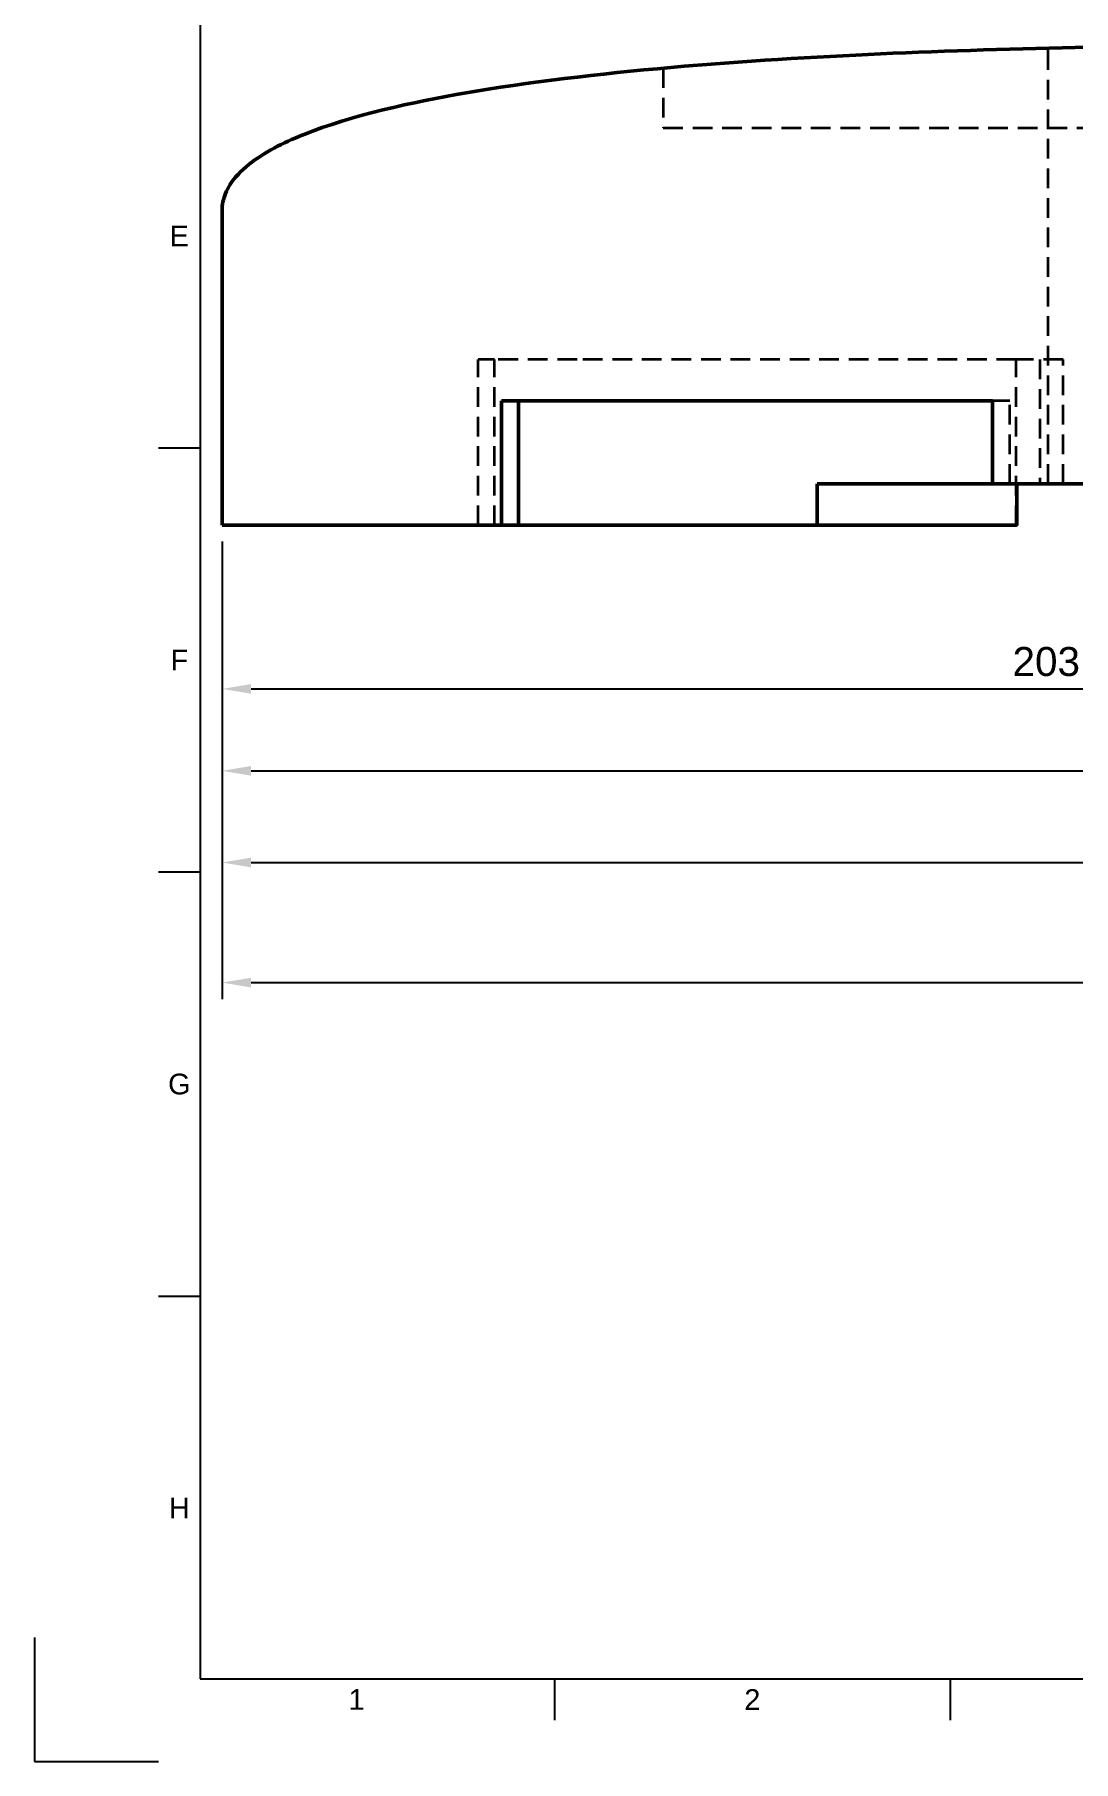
# Model space of a CAD drawing. Header units: millimetres. Extents: x 0 to 594, y 0 to 420.
# Drawn here: x 0 to 125.6, y 0 to 208.7 of the extents above; entities that cross this region are included whole.
import ezdxf
from ezdxf.enums import TextEntityAlignment as Align

# ---------------------------------------------------------------- set-up
doc = ezdxf.new("R2010")
doc.units = ezdxf.units.MM
doc.header["$LTSCALE"] = 0.75
doc.linetypes.add('HIDDEN2', pattern=[4.7625, 3.175, -1.5875])
for name, color, linetype, lineweight in [('Border', 7, 'Continuous', 25), ('Dimensions', 7, 'Continuous', 25), ('Sichtbar', 7, 'Continuous', 50), ('Verdeckt', 7, 'HIDDEN2', 35)]:
    doc.layers.add(name, color=color, linetype=linetype, lineweight=lineweight)
doc.styles.add('FusionTitle', font='arial.ttf')
doc.styles.get("Standard").update_dxf_attribs({"font": 'arial.ttf'})
doc.dimstyles.new('ISO-25', dxfattribs={"dimtxt": 3.5, "dimasz": 3.5, "dimexe": 2, "dimexo": 2, "dimgap": 1.5, "dimtad": 1, "dimzin": 12, "dimdsep": 46, "dimtxsty": 'Standard', "dimcen": 0, "dimclrd": 256, "dimclre": 256, "dimclrt": 256, "dimazin": 3, "dimtp": 0.1, "dimtm": 0.1, "dimtfac": 0.714, "dimtmove": 0, "dimatfit": 3, "dimfxl": 1, "dimtzin": 12, "dimarcsym": 0})

# ---------------------------------------------------------------- blocks, each defined once
blk = doc.blocks.new('ISO_A2_SHEET')
at = {"layer": 'Border'}
for p, q in [((20, 410), (20, 10)), ((15, 158.75), (20, 158.75)), ((15, 107.5), (20, 107.5)), ((15, 56.25), (20, 56.25)), ((20, 10), (584, 10)), ((62.8335, 10), (62.8335, 5)), ((110.6668, 10), (110.6668, 5))]:
    blk.add_line(p, q, dxfattribs=at)
at = {"layer": 'Defpoints'}
for p, q in [((0, 15), (0, 0)), ((0, 0), (15, 0))]:
    blk.add_line(p, q, dxfattribs=at)
at = {"layer": 'Border', "style": 'FusionTitle'}
for s, p in [('E', (17.5, 184.375)), ('F', (17.5, 133.125)), ('G', (17.5, 81.875)), ('H', (17.5, 30.625)), ('1', (38.91685, 7.5)), ('2', (86.75015, 7.5))]:
    blk.add_text(s, height=2.5, dxfattribs=at).set_placement(p, align=Align.MIDDLE)
blk = doc.blocks.new('*D48')
at = {"layer": 'Defpoints', "color": 0, "transparency": 16777216}
for p in [(22.665176, 149.42527), (507.897576, 149.42527), (507.897576, 108.648615)]:
    blk.add_point(p, dxfattribs=at)
at = {"layer": 'Dimensions', "lineweight": -2, "transparency": 16777216}
for p, q in [((22.665176, 147.42527), (22.665176, 106.648615)), ((507.897576, 147.42527), (507.897576, 106.648615)), ((26.165176, 108.648615), (504.397576, 108.648615))]:
    blk.add_line(p, q, dxfattribs=at)
at = {"layer": 'Dimensions', "transparency": 16777216}
for points in [[(26.165176, 109.231948), (26.165176, 108.065282), (22.665176, 108.648615)], [(504.397576, 109.231948), (504.397576, 108.065282), (507.897576, 108.648615)]]:
    blk.add_solid(points, dxfattribs=at)
at = {"layer": 'Dimensions', "transparency": 16777216, "insert": (265.281376, 111.936814), "char_height": 3.5, "attachment_point": 5}
blk.add_mtext('485.23', dxfattribs=at)
blk = doc.blocks.new('*D49')
at = {"layer": 'Defpoints', "color": 0, "transparency": 16777216}
for p in [(22.665176, 149.42527), (541.897576, 149.42527), (541.897576, 94.130137)]:
    blk.add_point(p, dxfattribs=at)
at = {"layer": 'Dimensions', "lineweight": -2, "transparency": 16777216}
for p, q in [((22.665176, 147.42527), (22.665176, 92.130137)), ((541.897576, 147.42527), (541.897576, 92.130137)), ((26.165176, 94.130137), (538.397576, 94.130137))]:
    blk.add_line(p, q, dxfattribs=at)
at = {"layer": 'Dimensions', "transparency": 16777216}
for points in [[(26.165176, 94.71347), (26.165176, 93.546803), (22.665176, 94.130137)], [(538.397576, 94.71347), (538.397576, 93.546803), (541.897576, 94.130137)]]:
    blk.add_solid(points, dxfattribs=at)
at = {"layer": 'Dimensions', "transparency": 16777216, "insert": (282.281376, 97.418336), "char_height": 3.5, "attachment_point": 5}
blk.add_mtext('519.23', dxfattribs=at)
blk = doc.blocks.new('*D50')
at = {"layer": 'Defpoints', "color": 0, "transparency": 16777216}
for p in [(225.963476, 154.42527), (22.665176, 149.42527), (225.963476, 129.62628)]:
    blk.add_point(p, dxfattribs=at)
at = {"layer": 'Dimensions', "lineweight": -2, "transparency": 16777216}
for p, q in [((225.963476, 152.42527), (225.963476, 127.62628)), ((22.665176, 147.42527), (22.665176, 127.62628)), ((26.165176, 129.62628), (222.463476, 129.62628))]:
    blk.add_line(p, q, dxfattribs=at)
at = {"layer": 'Dimensions', "transparency": 16777216}
for points in [[(26.165176, 130.209614), (26.165176, 129.042947), (22.665176, 129.62628)], [(222.463476, 130.209614), (222.463476, 129.042947), (225.963476, 129.62628)]]:
    blk.add_solid(points, dxfattribs=at)
at = {"layer": 'Dimensions', "transparency": 16777216, "insert": (124.314326, 132.91448), "char_height": 3.5, "attachment_point": 5}
blk.add_mtext('203.3', dxfattribs=at)
blk = doc.blocks.new('*D51')
at = {"layer": 'Defpoints', "color": 0, "transparency": 16777216}
for p in [(22.665176, 149.42527), (306.004076, 149.42527), (306.004076, 119.726786)]:
    blk.add_point(p, dxfattribs=at)
at = {"layer": 'Dimensions', "lineweight": -2, "transparency": 16777216}
for p, q in [((22.665176, 147.42527), (22.665176, 117.726786)), ((306.004076, 147.42527), (306.004076, 117.726786)), ((26.165176, 119.726786), (302.504076, 119.726786))]:
    blk.add_line(p, q, dxfattribs=at)
at = {"layer": 'Dimensions', "transparency": 16777216}
for points in [[(26.165176, 120.310119), (26.165176, 119.143452), (22.665176, 119.726786)], [(302.504076, 120.310119), (302.504076, 119.143452), (306.004076, 119.726786)]]:
    blk.add_solid(points, dxfattribs=at)
at = {"layer": 'Dimensions', "transparency": 16777216, "insert": (164.334626, 123.014985), "char_height": 3.5, "attachment_point": 5}
blk.add_mtext('283.34', dxfattribs=at)

msp = doc.modelspace()

# ---------------------------------------------------------------- linework, layer by layer
at = {"layer": 'Sichtbar', "extrusion": (-1e-16, -1, 2.967e-13)}
for p, q in [((22.665, 149.425, 28.835), (22.665, 187.434, 28.835)), ((58.508, 149.425, 19.595), (58.508, 164.425, 19.595)), ((94.578, 154.425, 24.967), (115.788, 154.425, 28.126)), ((94.578, 149.425, 24.967), (94.578, 154.425, 24.967)), ((118.708, 149.425, 9.058), (118.708, 154.425, 9.058)), ((56.441, 149.425, 33.472), (58.508, 149.425, 19.595)), ((58.508, 149.425, 19.595), (94.578, 149.425, 24.967))]:
    msp.add_line(p, q, dxfattribs=at)
at = {"layer": 'Sichtbar'}
msp.add_open_spline([(22.665, 187.434, 28.835), (22.666, 188.155, 28.835), (22.808, 188.849, 28.853), (23.372, 190.237, 28.926), (23.801, 190.892, 28.981), (25.069, 192.384, 29.146), (26.03, 193.162, 29.271), (28.987, 195.149, 29.659), (31.392, 196.22, 29.979), (39.597, 199.285, 31.086), (47.101, 200.828, 32.134), (68.992, 204.462, 35.267), (88.052, 205.755, 38.137), (120.29, 207.169, 42.977), (137.598, 207.425, 45.56), (154.332, 207.425, 47.927)], degree=3, knots=[0, 0, 0, 0, 0.2163626, 0.2163626, 0.4498598, 0.4498598, 0.8061656, 0.8061656, 1.5263818, 1.5263818, 3.4669899, 3.4669899, 8.3092139, 8.3092139, 13.4206949, 13.4206949, 13.4206949, 13.4206949], dxfattribs=at)
for points in [[(56.441, 164.425, 33.472), (56.441, 159.425, 33.472), (56.441, 154.425, 33.472), (56.441, 149.425, 33.472)], [(115.788, 154.425, 42.297), (115.788, 157.759, 42.297), (115.788, 161.092, 42.297), (115.788, 164.425, 42.297)]]:
    msp.add_open_spline(points, degree=3, dxfattribs=at)
at = {"layer": 'Sichtbar', "extrusion": (6.4e-15, 1, -3.392e-13)}
msp.add_open_spline([(115.788, 164.425, 42.297), (95.325, 164.425, 39.241), (75.837, 164.425, 36.267), (56.441, 164.425, 33.472)], degree=3, dxfattribs=at)
at = {"layer": 'Sichtbar', "extrusion": (8.9e-15, 1, -3.57e-13)}
msp.add_open_spline([(158, 154.425, 48.444), (144.201, 154.425, 46.508), (130.206, 154.425, 44.45), (115.788, 154.425, 42.297)], degree=3, dxfattribs=at)
at = {"layer": 'Sichtbar', "extrusion": (-2.7e-15, 1, -2.808e-13)}
msp.add_open_spline([(22.665, 149.425, 28.835), (33.65, 149.425, 30.248), (44.923, 149.425, 31.812), (56.441, 149.425, 33.472)], degree=3, dxfattribs=at)
at = {"layer": 'Sichtbar', "extrusion": (0, 1, -2.94e-13)}
msp.add_open_spline([(118.708, 149.425, 9.058), (118.708, 149.425, 9.058), (118.708, 149.425, 9.058), (118.708, 149.425, 9.059), (118.708, 149.425, 9.06), (118.708, 149.425, 9.061), (118.708, 149.425, 9.063), (118.708, 149.425, 9.065), (118.708, 149.425, 9.067), (118.708, 149.425, 9.07), (118.708, 149.425, 9.073), (118.708, 149.425, 9.078), (118.708, 149.425, 9.082), (118.708, 149.425, 9.087), (118.708, 149.425, 9.092), (118.708, 149.425, 9.1), (118.708, 149.425, 9.109), (118.708, 149.425, 9.117), (118.707, 149.425, 9.129), (118.707, 149.425, 9.144), (118.707, 149.425, 9.161), (118.707, 149.425, 9.179), (118.707, 149.425, 9.196), (118.707, 149.425, 9.214), (118.706, 149.425, 9.237), (118.706, 149.425, 9.267), (118.705, 149.425, 9.302), (118.704, 149.425, 9.337), (118.703, 149.425, 9.371), (118.702, 149.425, 9.418), (118.7, 149.425, 9.476), (118.697, 149.425, 9.545), (118.694, 149.425, 9.615), (118.69, 149.425, 9.684), (118.686, 149.425, 9.753), (118.682, 149.425, 9.822), (118.675, 149.425, 9.913), (118.666, 149.425, 10.027), (118.653, 149.425, 10.164), (118.638, 149.425, 10.299), (118.622, 149.425, 10.434), (118.603, 149.425, 10.569), (118.577, 149.425, 10.747), (118.54, 149.425, 10.967), (118.488, 149.425, 11.23), (118.43, 149.425, 11.49), (118.365, 149.425, 11.747), (118.293, 149.425, 12.001), (118.214, 149.425, 12.253), (118.129, 149.425, 12.501), (118.006, 149.425, 12.829), (117.835, 149.425, 13.231), (117.604, 149.425, 13.701), (117.346, 149.425, 14.159), (117.062, 149.425, 14.604), (116.751, 149.425, 15.036), (116.414, 149.425, 15.455), (116.051, 149.425, 15.86), (115.662, 149.425, 16.25), (115.25, 149.425, 16.624), (114.82, 149.425, 16.978), (114.377, 149.425, 17.306), (113.924, 149.425, 17.607), (113.462, 149.425, 17.879), (112.989, 149.425, 18.124), (112.507, 149.425, 18.341), (112.017, 149.425, 18.53), (111.518, 149.425, 18.691), (111.011, 149.425, 18.824), (110.495, 149.425, 18.928), (109.973, 149.425, 19.004), (109.532, 149.425, 19.043), (109.176, 149.425, 19.061), (108.907, 149.425, 19.067), (108.637, 149.425, 19.065), (108.364, 149.425, 19.057), (108.137, 149.425, 19.044), (107.954, 149.425, 19.03), (107.816, 149.425, 19.018), (107.678, 149.425, 19.004), (107.562, 149.425, 18.991), (107.47, 149.425, 18.979), (107.4, 149.425, 18.97), (107.342, 149.425, 18.962), (107.296, 149.425, 18.956), (107.256, 149.425, 18.95), (107.211, 149.425, 18.943), (107.145, 149.425, 18.934), (107.063, 149.425, 18.922), (106.964, 149.425, 18.907), (106.832, 149.425, 18.888), (106.666, 149.425, 18.864), (106.468, 149.425, 18.835), (106.27, 149.425, 18.806), (106.006, 149.425, 18.767), (105.676, 149.425, 18.719), (105.279, 149.425, 18.661), (104.883, 149.425, 18.603), (104.487, 149.425, 18.545), (103.958, 149.425, 18.467), (103.297, 149.425, 18.37), (102.505, 149.425, 18.253), (101.712, 149.425, 18.136), (100.919, 149.425, 18.019), (100.126, 149.425, 17.902), (99.07, 149.425, 17.746), (97.748, 149.425, 17.55), (96.163, 149.425, 17.315), (95.106, 149.425, 17.158), (94.578, 149.425, 17.079)], degree=3, knots=[0.0001825, 0.0001825, 0.0001825, 0.0001825, 0.0002202, 0.0003304, 0.0004406, 0.0005507, 0.0006609, 0.0008812, 0.0011014, 0.0013217, 0.0017622, 0.0022026, 0.0026429, 0.0030832, 0.0035235, 0.0044038, 0.0052838, 0.0061636, 0.0070432, 0.0088017, 0.0105592, 0.0123157, 0.0140714, 0.0158261, 0.0175799, 0.0210846, 0.0245857, 0.0280832, 0.031577, 0.0350672, 0.042037, 0.0489926, 0.0559345, 0.0628627, 0.0697775, 0.0766791, 0.0835677, 0.0973069, 0.1109968, 0.1246394, 0.1382365, 0.1517898, 0.1653012, 0.1922056, 0.2189653, 0.2455958, 0.2721128, 0.2985321, 0.3248698, 0.3511421, 0.3773651, 0.4297238, 0.4820826, 0.5345729, 0.5873251, 0.6404681, 0.6941277, 0.7484269, 0.8034843, 0.8594141, 0.9153443, 0.9704028, 1.0247039, 1.0783665, 1.1315131, 1.1842695, 1.2367641, 1.2891271, 1.3414893, 1.3939814, 1.4467334, 1.4998732, 1.5266302, 1.5535307, 1.5805901, 1.607823, 1.6352441, 1.64903, 1.6628683, 1.6767607, 1.690709, 1.6977047, 1.704715, 1.71174, 1.7152582, 1.7187801, 1.7237867, 1.7287933, 1.7388066, 1.7488199, 1.7588334, 1.7788605, 1.798888, 1.8189157, 1.8389438, 1.8790009, 1.9190591, 1.9591184, 1.9991787, 2.0392399, 2.1193648, 2.1994925, 2.2796226, 2.3597543, 2.4398873, 2.5200208, 2.6802874, 2.8405496, 3.0008029, 3.0008029, 3.0008029, 3.0008029], dxfattribs=at)
at = {"layer": 'Sichtbar', "extrusion": (0, 1, 0)}
msp.add_open_spline([(118.708, 149.425, 9.056), (118.708, 149.425, 9.056), (118.708, 149.425, 9.056), (118.708, 149.425, 9.056)], degree=3, dxfattribs=at)
msp.add_open_spline([(118.708, 149.425, 9.056), (118.708, 149.425, 9.056), (118.708, 149.425, 9.056), (118.708, 149.425, 9.056), (118.708, 149.425, 9.056)], degree=3, knots=[0.000019129314, 0.000019129314, 0.000019129314, 0.000019129314, 0.00002744634, 0.000038344876, 0.000038344876, 0.000038344876, 0.000038344876], dxfattribs=at)
at = {"layer": 'Sichtbar', "extrusion": (2.71431e-08, -1, 1.34177e-10)}
msp.add_open_spline([(118.708, 149.425, 9.056), (118.708, 149.425, 9.057), (118.708, 149.425, 9.057), (118.708, 149.425, 9.057), (118.708, 149.425, 9.057)], degree=3, knots=[0.000075805223, 0.000075805223, 0.000075805223, 0.000075805223, 0.000110072762, 0.000132041934, 0.000132041934, 0.000132041934, 0.000132041934], dxfattribs=at)
at = {"layer": 'Verdeckt', "extrusion": (-1e-16, -1, 2.967e-13)}
for p, q in [((122.506, 154.425, -57.49), (122.506, 207.07, -57.49)), ((75.973, 204.648, 9.223), (75.973, 197.425, 9.223)), ((55.586, 169.425, -28.238), (53.606, 169.425, -34.724)), ((55.586, 149.425, -28.238), (55.586, 169.425, -28.238)), ((118.654, 169.425, -39.138), (65.575, 169.425, -22.924)), ((118.654, 149.425, -39.138), (118.654, 169.425, -39.138)), ((124.317, 154.425, -46.8), (124.317, 169.425, -46.8)), ((117.853, 164.425, 28.434), (115.788, 164.425, 42.297)), ((117.853, 154.425, 28.434), (117.853, 164.425, 28.434))]:
    msp.add_line(p, q, dxfattribs=at)
at = {"layer": 'Verdeckt', "extrusion": (6.1e-15, 1, -3.407e-13)}
msp.add_open_spline([(75.973, 197.425, 9.223), (101.146, 197.425, 12.263), (126.497, 197.425, 15.959), (151.65, 197.425, 19.346)], degree=3, dxfattribs=at)
at = {"layer": 'Verdeckt'}
for points in [[(53.606, 149.425, -34.724), (53.606, 156.092, -34.724), (53.606, 162.759, -34.724), (53.606, 169.425, -34.724)], [(121.508, 169.425, -57.183), (121.508, 164.425, -57.183), (121.508, 159.425, -57.183), (121.508, 154.425, -57.183)]]:
    msp.add_open_spline(points, degree=3, dxfattribs=at)
at = {"layer": 'Verdeckt', "extrusion": (6e-16, 1, -2.953e-13)}
msp.add_open_spline([(65.575, 169.425, -22.924), (65.401, 169.425, -22.871), (65.051, 169.425, -22.777), (64.521, 169.425, -22.672), (63.992, 169.425, -22.605), (63.464, 169.425, -22.573), (62.939, 169.425, -22.576), (62.419, 169.425, -22.614), (61.905, 169.425, -22.685), (61.399, 169.425, -22.789), (60.902, 169.425, -22.924), (60.416, 169.425, -23.091), (59.942, 169.425, -23.288), (59.481, 169.425, -23.514), (59.036, 169.425, -23.77), (58.608, 169.425, -24.053), (58.198, 169.425, -24.363), (57.808, 169.425, -24.699), (57.501, 169.425, -25), (57.267, 169.425, -25.253), (57.097, 169.425, -25.449), (56.933, 169.425, -25.651), (56.775, 169.425, -25.859), (56.624, 169.425, -26.073), (56.479, 169.425, -26.292), (56.365, 169.425, -26.479), (56.276, 169.425, -26.632), (56.212, 169.425, -26.748), (56.149, 169.425, -26.865), (56.089, 169.425, -26.983), (56.03, 169.425, -27.103), (55.972, 169.425, -27.224), (55.917, 169.425, -27.347), (55.873, 169.425, -27.45), (55.838, 169.425, -27.533), (55.813, 169.425, -27.595), (55.788, 169.425, -27.658), (55.764, 169.425, -27.722), (55.74, 169.425, -27.785), (55.72, 169.425, -27.838), (55.705, 169.425, -27.881), (55.693, 169.425, -27.913), (55.682, 169.425, -27.945), (55.671, 169.425, -27.978), (55.66, 169.425, -28.01), (55.649, 169.425, -28.042), (55.64, 169.425, -28.069), (55.633, 169.425, -28.091), (55.628, 169.425, -28.107), (55.622, 169.425, -28.124), (55.617, 169.425, -28.14), (55.613, 169.425, -28.154), (55.609, 169.425, -28.165), (55.607, 169.425, -28.173), (55.604, 169.425, -28.181), (55.602, 169.425, -28.189), (55.599, 169.425, -28.197), (55.597, 169.425, -28.204), (55.595, 169.425, -28.21), (55.594, 169.425, -28.214), (55.593, 169.425, -28.218), (55.592, 169.425, -28.221), (55.591, 169.425, -28.224), (55.59, 169.425, -28.226), (55.59, 169.425, -28.228), (55.589, 169.425, -28.23), (55.588, 169.425, -28.232), (55.588, 169.425, -28.233), (55.588, 169.425, -28.234), (55.587, 169.425, -28.235), (55.587, 169.425, -28.236), (55.587, 169.425, -28.236), (55.587, 169.425, -28.237), (55.587, 169.425, -28.237), (55.587, 169.425, -28.238), (55.587, 169.425, -28.238), (55.587, 169.425, -28.238), (55.587, 169.425, -28.238), (55.587, 169.425, -28.238), (55.586, 169.425, -28.238), (55.586, 169.425, -28.238), (55.586, 169.425, -28.238), (55.586, 169.425, -28.238)], degree=3, knots=[-1.2560498, -1.2560498, -1.2560498, -1.2560498, -1.2014235, -1.1475097, -1.0941944, -1.041376, -0.9889653, -0.9368845, -0.885066, -0.8334515, -0.7819905, -0.7306389, -0.6793574, -0.6281098, -0.5768618, -0.5255788, -0.4742247, -0.4227601, -0.3711407, -0.3452539, -0.3193088, -0.2932977, -0.2672125, -0.2410444, -0.214784, -0.1884212, -0.1751975, -0.1619441, -0.1486596, -0.1353423, -0.1219907, -0.1086032, -0.0951782, -0.0817139, -0.0749664, -0.0682084, -0.0614397, -0.0546601, -0.0478692, -0.041067, -0.0376615, -0.0342531, -0.0308417, -0.0274273, -0.0240098, -0.0205893, -0.0171657, -0.0154527, -0.0137389, -0.0120244, -0.010309, -0.0085929, -0.0077345, -0.0068759, -0.0060171, -0.0051581, -0.004299, -0.0034396, -0.0030098, -0.00258, -0.0021501, -0.0017202, -0.0015052, -0.0012902, -0.0010752, -0.0008602, -0.0006451, -0.0005376, -0.0004301, -0.0003226, -0.0002688, -0.000215, -0.0001613, -0.0001075, -0.0000806, -0.0000537, -0.0000403, -0.0000269, -0.0000134, -0.0000067, -0.0000016, 0, 0, 0, 0], dxfattribs=at)
at = {"layer": 'Verdeckt', "extrusion": (6.6e-15, 1, -2.918e-13)}
msp.add_open_spline([(124.317, 169.425, -46.8), (124.317, 169.425, -46.696), (124.311, 169.425, -46.419), (124.279, 169.425, -45.969), (124.208, 169.425, -45.455), (124.104, 169.425, -44.949), (123.968, 169.425, -44.452), (123.802, 169.425, -43.966), (123.605, 169.425, -43.492), (123.378, 169.425, -43.032), (123.123, 169.425, -42.587), (122.84, 169.425, -42.159), (122.53, 169.425, -41.749), (122.194, 169.425, -41.359), (121.832, 169.425, -40.99), (121.511, 169.425, -40.702), (121.241, 169.425, -40.484), (121.034, 169.425, -40.326), (120.82, 169.425, -40.175), (120.601, 169.425, -40.03), (120.376, 169.425, -39.893), (120.184, 169.425, -39.784), (120.028, 169.425, -39.7), (119.909, 169.425, -39.64), (119.79, 169.425, -39.581), (119.668, 169.425, -39.524), (119.546, 169.425, -39.468), (119.443, 169.425, -39.424), (119.36, 169.425, -39.389), (119.297, 169.425, -39.364), (119.235, 169.425, -39.339), (119.171, 169.425, -39.315), (119.108, 169.425, -39.291), (119.055, 169.425, -39.271), (119.012, 169.425, -39.256), (118.98, 169.425, -39.245), (118.948, 169.425, -39.233), (118.915, 169.425, -39.222), (118.883, 169.425, -39.211), (118.85, 169.425, -39.2), (118.823, 169.425, -39.191), (118.802, 169.425, -39.184), (118.785, 169.425, -39.179), (118.769, 169.425, -39.174), (118.753, 169.425, -39.168), (118.739, 169.425, -39.164), (118.728, 169.425, -39.161), (118.72, 169.425, -39.158), (118.712, 169.425, -39.155), (118.704, 169.425, -39.153), (118.695, 169.425, -39.15), (118.689, 169.425, -39.148), (118.683, 169.425, -39.146), (118.679, 169.425, -39.145), (118.675, 169.425, -39.144), (118.672, 169.425, -39.143), (118.669, 169.425, -39.142), (118.667, 169.425, -39.141), (118.665, 169.425, -39.141), (118.663, 169.425, -39.14), (118.661, 169.425, -39.14), (118.66, 169.425, -39.139), (118.658, 169.425, -39.139), (118.658, 169.425, -39.139), (118.657, 169.425, -39.138), (118.656, 169.425, -39.138), (118.656, 169.425, -39.138), (118.655, 169.425, -39.138), (118.655, 169.425, -39.138), (118.655, 169.425, -39.138), (118.655, 169.425, -39.138), (118.655, 169.425, -39.138), (118.655, 169.425, -39.138), (118.654, 169.425, -39.138), (118.654, 169.425, -39.138), (118.654, 169.425, -39.138), (118.654, 169.425, -39.138)], degree=3, knots=[-1.0200728, -1.0200728, -1.0200728, -1.0200728, -0.9889054, -0.9368232, -0.8850045, -0.833391, -0.7819318, -0.7305828, -0.6793045, -0.6280606, -0.5768165, -0.5255378, -0.474188, -0.4227276, -0.3711123, -0.3192911, -0.2932819, -0.2671984, -0.241032, -0.2147732, -0.1884119, -0.1619372, -0.1486533, -0.1353367, -0.1219857, -0.1085989, -0.0951745, -0.0817107, -0.0749635, -0.0682058, -0.0614374, -0.054658, -0.0478675, -0.0410655, -0.0376601, -0.0342518, -0.0308406, -0.0274263, -0.024009, -0.0205886, -0.0171651, -0.0154522, -0.0137385, -0.012024, -0.0103087, -0.0085926, -0.0077342, -0.0068757, -0.0060169, -0.005158, -0.0042988, -0.0034394, -0.0030097, -0.0025799, -0.00215, -0.0017201, -0.0015051, -0.0012902, -0.0010752, -0.0008601, -0.0006451, -0.0005376, -0.0004301, -0.0003226, -0.0002688, -0.000215, -0.0001613, -0.0001075, -0.0000806, -0.0000537, -0.0000403, -0.0000269, -0.0000134, -0.0000067, -0.0000016, 0, 0, 0, 0], dxfattribs=at)
at = {"layer": 'Verdeckt', "extrusion": (0, 1, 0)}
for points, knots in [([(118.708, 149.425, 9.056), (118.708, 149.425, 9.056), (118.708, 149.425, 9.056), (118.708, 149.425, 9.056), (118.708, 149.425, 9.056)], [0.000005220356, 0.000005220356, 0.000005220356, 0.000005220356, 0.000013675065, 0.000019129314, 0.000019129314, 0.000019129314, 0.000019129314]), ([(118.708, 149.425, 9.056), (118.708, 149.425, 9.056), (118.708, 149.425, 9.056), (118.708, 149.425, 9.056), (118.708, 149.425, 9.056)], [0.000038344876, 0.000038344876, 0.000038344876, 0.000038344876, 0.000054988715, 0.000075805223, 0.000075805223, 0.000075805223, 0.000075805223]), ([(118.708, 149.425, 9.057), (118.708, 149.425, 9.057), (118.708, 149.425, 9.057), (118.708, 149.425, 9.057), (118.708, 149.425, 9.058)], [0.000132041934, 0.000132041934, 0.000132041934, 0.000132041934, 0.000165155873, 0.000182516787, 0.000182516787, 0.000182516787, 0.000182516787])]:
    msp.add_open_spline(points, degree=3, knots=knots, dxfattribs=at)

# ---------------------------------------------------------------- block references
at = {"layer": 'Border'}
msp.add_blockref('ISO_A2_SHEET', (0, 0), dxfattribs=at)

# ---------------------------------------------------------------- dimensions: what is measured, and where the dimension line sits
at = {"layer": 'Dimensions'}
dim = msp.add_linear_dim(base=(225.963, 129.626), p1=(22.665, 149.425), p2=(225.963, 154.425), dimstyle='ISO-25', override={"dimlfac": 1, "dimclrd": 256, "dimclre": 256}, dxfattribs=at)
dim.commit()
dim.dimension.update_dxf_attribs({"geometry": '*D50', "text_midpoint": (124.314, 132.914)})
for base, p2, picture, middle in [((507.898, 108.649), (507.898, 149.425), '*D48', (265.281, 108.649)), ((541.898, 94.13), (541.898, 149.425), '*D49', (282.281, 94.13))]:
    dim = msp.add_linear_dim(base=base, p1=(22.665, 149.425), p2=p2, angle=0, dimstyle='ISO-25', override={"dimlfac": 1}, dxfattribs=at)
    dim.commit()
    dim.dimension.update_dxf_attribs({"geometry": picture, "text_midpoint": middle, "dimtype": 161})
dim = msp.add_aligned_dim(p1=(22.665, 149.425), p2=(306.004, 149.425), distance=-29.698, dimstyle='ISO-25', override={"dimlfac": 1, "dimclrd": 256, "dimclre": 256}, dxfattribs=at)
dim.commit()
dim.dimension.update_dxf_attribs({"geometry": '*D51', "text_midpoint": (164.335, 123.015)})

doc.saveas('drawing.dxf')
